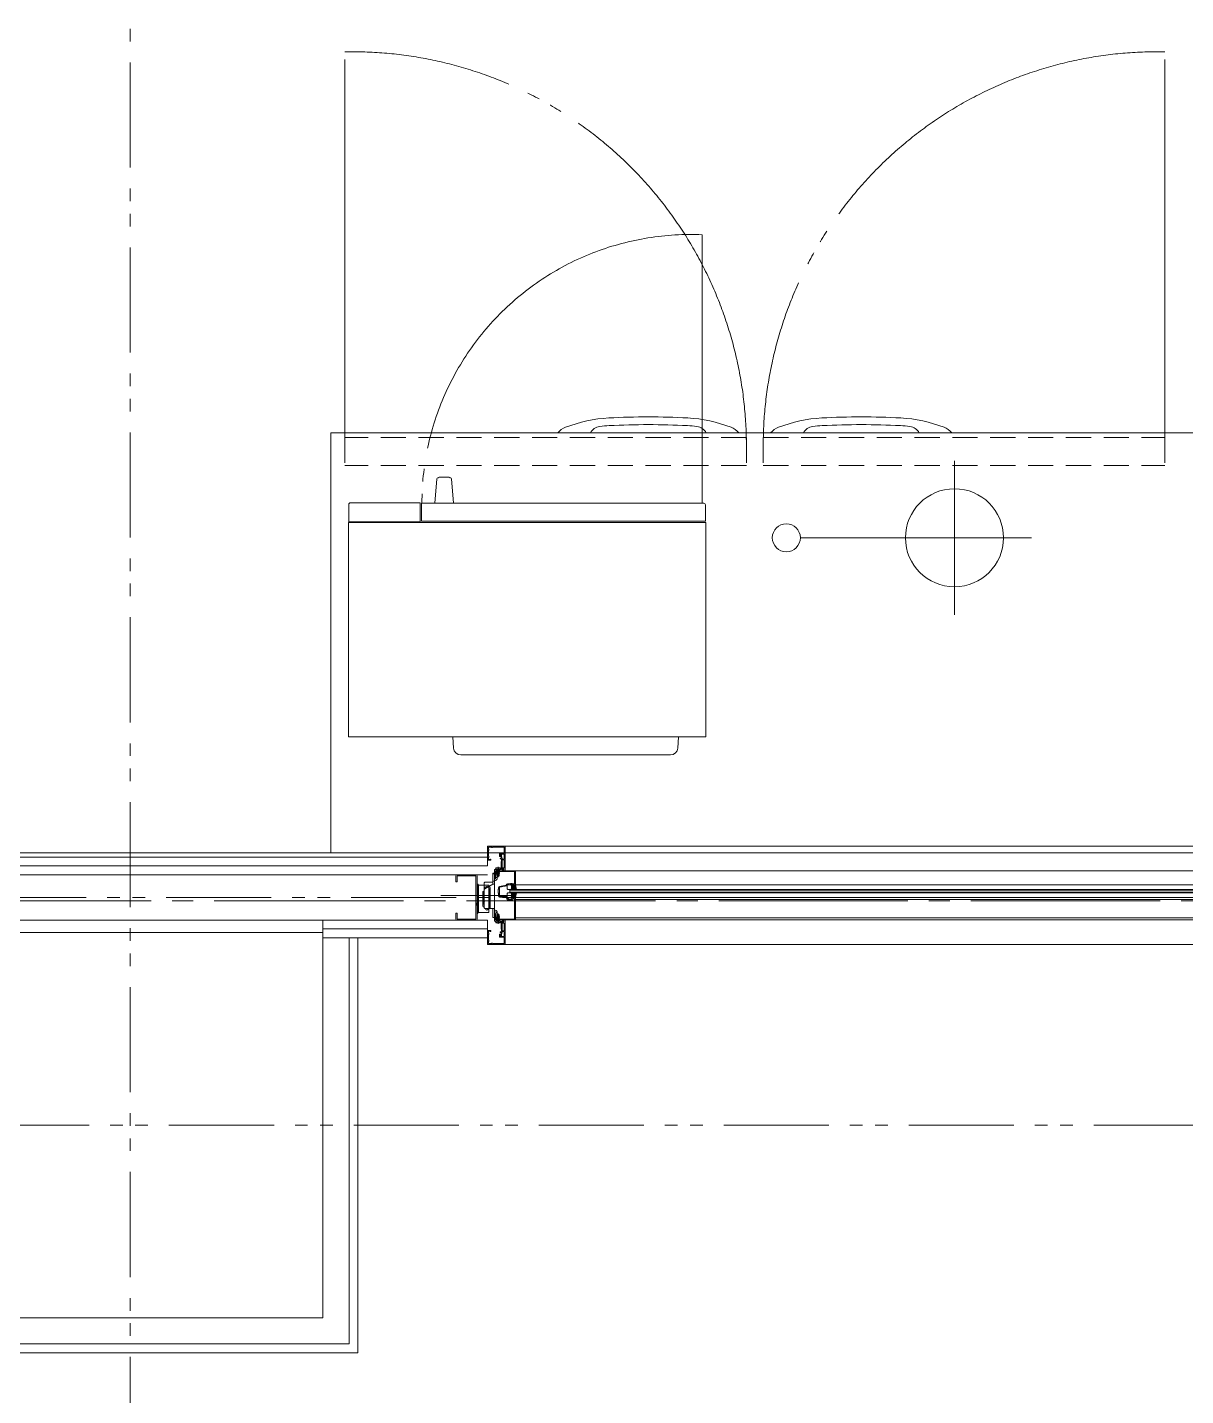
# Model space of a CAD drawing. Units: millimetres at full size. Extents: x -12803 to 120774, y -9413 to 101127.
# Drawn here: x 97128 to 98781, y 11165 to 13119 of the extents above; entities that cross this region are included whole.
import ezdxf

# ---------------------------------------------------------------- set-up
doc = ezdxf.new("R2010")
doc.units = ezdxf.units.MM
doc.header["$LTSCALE"] = 30
for name, pattern in [('CHAIN2', [12, 9, -1, 1, -1]), ('DASHED1', [1.8, 1.2, -0.6]), ('DASHED3', [4, 3, -1]), ('DOUBLE_CHAIN1', [8.8, 5, -1, 0.6, -0.6, 0.6, -1]), ('LONG_DOUBLE_CHAIN', [21.8, 18, -1, 0.6, -0.6, 0.6, -1])]:
    doc.linetypes.add(name, pattern=pattern)
doc.layers.add('0-0_NoName', color=7, linetype='Continuous')
for name, color, linetype, lineweight in [('0-6_AIHO30-厨房機器LL', 7, 'Continuous', 15), ('0-E_AIHO48-厨房機器既設品', 7, 'Continuous', 15), ('2-0_通芯', 7, 'DOUBLE_CHAIN1', 15), ('2-1_躯体', 7, 'Continuous', 15), ('2-2_間仕切り芯', 7, 'DOUBLE_CHAIN1', 15), ('2-3_間仕切り', 7, 'Continuous', 15), ('2-A_建具', 7, 'Continuous', 15), ('3-2_AIHO08-壁芯', 7, 'CHAIN2', 15), ('3-3_AIHO30-厨房機器', 7, 'Continuous', 15), ('3-5_AIHO57-排水立上げ', 7, 'Continuous', 15), ('3-6_AIHO56-排水接続', 7, 'Continuous', 15), ('3-7_AIHO32-厨房機器補助線', 7, 'LONG_DOUBLE_CHAIN', 15)]:
    doc.layers.add(name, color=color, linetype=linetype, lineweight=lineweight)

# ---------------------------------------------------------------- blocks, each defined once
blk = doc.blocks.new('グループ部品-732')
at = {"layer": '0-6_AIHO30-厨房機器LL'}
for p, q in [((97714.23, 12475.41), (97713.42, 12475.41)), ((97722.53, 12476.31), (97715.23, 12476.31)), ((97729.83, 12476.31), (97722.53, 12476.31)), ((97731.64, 12475.41), (97730.82, 12475.41)), ((97733.14, 12474.03), (97735.86, 12439.53)), ((97688.43, 12411.91), (97688.43, 12438.91)), ((97735.86, 12439.53), (97735.87, 12439.41)), ((98095.93, 12411.91), (97585.93, 12411.91)), ((97688.43, 12412.91), (97586.83, 12412.91)), ((97588.93, 12411.91), (97588.93, 12412.91)), ((98065.36, 12411.91), (98026.41, 12411.91)), ((97734.78, 12105.91), (97735.86, 12089.71)), ((98057.18, 12105.91), (98056.1, 12089.71)), ((97746.33, 12079.91), (98045.62, 12079.91))]:
    blk.add_line(p, q, dxfattribs=at)
for points in [[(97711.92, 12474.03), (97709.2, 12439.53), (97709.19, 12439.41)], [(98095.43, 12413.41), (97689.93, 12413.41), (97689.93, 12438.41)]]:
    blk.add_lwpolyline(points, dxfattribs=at)
for centre, radius, start, end in [((97713.42, 12473.91), 1.5, 89.99999, 175.48601), ((97715.23, 12475.31), 1, 90.00002, 174.25876), ((97729.83, 12475.31), 1, 5.74124, 90.00002), ((97731.64, 12473.91), 1.5, 4.51399, 89.99999), ((97687.43, 12438.91), 1, 360, 89.99999), ((97690.93, 12438.41), 1, 89.99999, 180), ((97586.83, 12413.31), 0.4, 180, 270), ((97746.33, 12090.41), 10.5, 183.81408, 270), ((98045.62, 12090.41), 10.5, 270, 356.18593)]:
    blk.add_arc(centre, radius, start, end, dxfattribs=at)
at = {"layer": '0-E_AIHO48-厨房機器既設品', "linetype": 'LONG_DOUBLE_CHAIN'}
for p, q in [((97580.86, 12532.91), (97580.86, 13083.8)), ((98750.86, 12532.91), (98750.86, 13083.8))]:
    blk.add_line(p, q, dxfattribs=at)
at = {"layer": '0-E_AIHO48-厨房機器既設品'}
for p, q in [((97560.86, 12539.91), (97560.86, 11939.91)), ((99060.86, 12539.91), (97560.86, 12539.91)), ((99060.86, 11939.91), (97560.86, 11939.91))]:
    blk.add_line(p, q, dxfattribs=at)
at = {"layer": '0-E_AIHO48-厨房機器既設品', "linetype": 'DASHED1'}
for points in [[(98153.86, 12532.91), (98153.86, 12492.91), (97580.86, 12492.91)], [(98153.86, 12532.91), (97580.86, 12532.91), (97580.86, 12492.91)], [(98177.86, 12532.91), (98177.86, 12492.91), (98750.86, 12492.91)], [(98177.86, 12532.91), (98750.86, 12532.91), (98750.86, 12492.91)]]:
    blk.add_lwpolyline(points, dxfattribs=at)
at = {"layer": '0-E_AIHO48-厨房機器既設品', "linetype": 'LONG_DOUBLE_CHAIN'}
for centre, start, end in [((97591.02, 12521.06), 359.98475, 91.03491), ((98740.69, 12521.06), 88.96509, 180.01525)]:
    blk.add_arc(centre, 562.83, start, end, dxfattribs=at)
at = {"layer": '0-E_AIHO48-厨房機器既設品'}
for centre, radius, start, end in [((98011.75, 11562.48), 1000, 89.87926, 93.10807), ((98015.96, 11562.48), 1000, 86.89193, 90.12074), ((98315.75, 11562.48), 1000, 89.87926, 93.10807), ((98319.96, 11562.48), 1000, 86.89193, 90.12074), ((97906.68, 12519.72), 30, 111.27857, 137.68898), ((97968.37, 12361.3), 200, 93.10807, 111.27857), ((97946.75, 12530.93), 18, 97.26559, 150.07983), ((97968.37, 12361.3), 189, 93.10807, 97.26559), ((98011.75, 11562.48), 989, 89.87792, 93.10807), ((98015.96, 11562.48), 989, 86.89193, 90.12208), ((98059.34, 12361.3), 189, 82.73441, 86.89193), ((98059.34, 12361.3), 200, 68.72143, 86.89193), ((98080.97, 12530.93), 18, 29.92017, 82.73441), ((98121.03, 12519.72), 30, 42.31102, 68.72143), ((98210.68, 12519.72), 30, 111.27857, 137.68898), ((98272.37, 12361.3), 200, 93.10807, 111.27857), ((98250.75, 12530.93), 18, 97.26559, 150.07983), ((98272.37, 12361.3), 189, 93.10807, 97.26559), ((98315.75, 11562.48), 989, 89.87792, 93.10807), ((98319.96, 11562.48), 989, 86.89193, 90.12208), ((98363.34, 12361.3), 189, 82.73441, 86.89193), ((98363.34, 12361.3), 200, 68.72143, 86.89193), ((98384.97, 12530.93), 18, 29.92017, 82.73441), ((98425.03, 12519.72), 30, 42.31102, 68.72143)]:
    blk.add_arc(centre, radius, start, end, dxfattribs=at)
at = {"layer": '2-0_通芯'}
blk.add_line((74361.66, 11551.41), (120774.36, 11551.41), dxfattribs=at)
at = {"layer": '2-1_躯体'}
blk.add_line((96999.36, 11276.41), (97549.36, 11276.41), dxfattribs=at)
blk.add_lwpolyline([(96999.36, 11826.41), (97549.36, 11826.41), (97549.36, 11276.41)], dxfattribs=at)
at = {"layer": '2-2_間仕切り芯'}
blk.add_line((92573.61, 11876.41), (104734.61, 11876.41), dxfattribs=at)
at = {"layer": '2-3_間仕切り'}
for p, q in [((94907.86, 11939.91), (97784.36, 11939.91)), ((94907.86, 11933.91), (97784.36, 11933.91)), ((94907.86, 11921.41), (97784.36, 11921.41)), ((94907.86, 11908.91), (97784.36, 11908.91)), ((94907.86, 11843.91), (97784.36, 11843.91)), ((97549.36, 11826.41), (97549.36, 11843.91)), ((97549.36, 11831.41), (97784.36, 11831.41)), ((97549.36, 11818.91), (97784.36, 11818.91)), ((97586.86, 11818.91), (97586.86, 11238.91)), ((97599.36, 11818.91), (97599.36, 11226.41)), ((96961.86, 11238.91), (97586.86, 11238.91)), ((96949.36, 11226.41), (97599.36, 11226.41))]:
    blk.add_line(p, q, dxfattribs=at)
at = {"layer": '2-A_建具'}
for p, q in [((97784.36, 11921.41), (97784.36, 11948.91)), ((97809.36, 11949.41), (100839.36, 11949.41)), ((97809.36, 11948.91), (97809.36, 11914.41)), ((97788.61, 11929.41), (97784.86, 11929.41)), ((97795.86, 11916.21), (97795.95, 11917.33)), ((97799.36, 11915.05), (97799.36, 11919.96)), ((97802.86, 11916.21), (97802.76, 11917.33)), ((97767.76, 11908.91), (97740.96, 11908.91)), ((97753.17, 11908.91), (97751.57, 11907.31)), ((97755.29, 11908.91), (97753.69, 11907.31)), ((97769.36, 11845.51), (97769.36, 11907.31)), ((97792.06, 11902.41), (97792.06, 11910.01)), ((97803.96, 11916.21), (97794.36, 11916.21)), ((97794.36, 11914.41), (97794.36, 11916.21)), ((100854.36, 11914.41), (97794.36, 11914.41)), ((97794.36, 11905.89), (97794.36, 11905.18)), ((97794.36, 11905.06), (97795.86, 11905.77)), ((97795.69, 11907.41), (97795.66, 11907.41)), ((97796.68, 11912.28), (97798.94, 11911.88)), ((97801.34, 11915.51), (97797.38, 11915.51)), ((97797.38, 11915.42), (97797.76, 11915.2)), ((97797.38, 11914.72), (97801.34, 11915.42)), ((97797.38, 11914.02), (97801.34, 11914.72)), ((97797.38, 11914.72), (97797.76, 11914.5)), ((97797.38, 11914.2), (97797.38, 11914.02)), ((97797.38, 11914.02), (97797.76, 11913.8)), ((97801.34, 11913.5), (97797.38, 11912.8)), ((97797.38, 11912.62), (97801.34, 11913.32)), ((97797.38, 11913.32), (97797.76, 11913.1)), ((97797.38, 11912.8), (97797.76, 11913.02)), ((97797.38, 11912.8), (97797.38, 11912.62)), ((97801.34, 11912.8), (97797.38, 11912.1)), ((97797.38, 11912.62), (97797.76, 11912.4)), ((97797.38, 11911.92), (97801.34, 11912.62)), ((97797.38, 11912.1), (97797.76, 11912.32)), ((97797.38, 11912.1), (97797.38, 11911.92)), ((97801.34, 11912.1), (97797.38, 11911.4)), ((97797.38, 11911.92), (97797.76, 11911.7)), ((97797.38, 11911.22), (97801.34, 11911.92)), ((97797.38, 11911.4), (97797.76, 11911.62)), ((97797.38, 11911.4), (97797.38, 11911.22)), ((97801.34, 11911.4), (97797.38, 11910.7)), ((97797.38, 11911.22), (97797.76, 11911)), ((97797.38, 11910.52), (97801.34, 11911.22)), ((97797.38, 11910.7), (97797.76, 11910.92)), ((97797.38, 11910.7), (97797.38, 11910.52)), ((97797.38, 11910.52), (97797.76, 11910.3)), ((97800.18, 11910.49), (97797.38, 11910)), ((97797.38, 11909.82), (97800.12, 11910.31)), ((97797.38, 11910), (97797.76, 11910.22)), ((97797.38, 11910), (97797.38, 11909.82)), ((97797.38, 11909.82), (97797.76, 11909.6)), ((97797.63, 11915.71), (97797.63, 11915.51)), ((97799.89, 11909.51), (97797.71, 11909.51)), ((97797.71, 11909.51), (97797.71, 11907.22)), ((97798.66, 11908.11), (97797.71, 11907.3)), ((97797.71, 11907.22), (97799.21, 11906.21)), ((97799.16, 11915.51), (97797.76, 11915.2)), ((97797.76, 11915.12), (97797.76, 11915.2)), ((97800.96, 11915.2), (97797.76, 11914.5)), ((97797.76, 11914.42), (97800.96, 11915.12)), ((97800.96, 11914.5), (97797.76, 11913.8)), ((97797.76, 11914.42), (97797.76, 11914.5)), ((97797.76, 11913.72), (97797.76, 11913.8)), ((97797.76, 11913.02), (97800.96, 11913.72)), ((97797.76, 11913.02), (97797.76, 11913.1)), ((97800.96, 11913.1), (97797.76, 11912.4)), ((97797.76, 11912.32), (97800.96, 11913.02)), ((97797.76, 11912.32), (97797.76, 11912.4)), ((97800.96, 11912.4), (97797.76, 11911.7)), ((97797.76, 11911.62), (97800.96, 11912.32)), ((97797.76, 11911.62), (97797.76, 11911.7)), ((97800.96, 11911.7), (97797.76, 11911)), ((97797.76, 11910.92), (97800.96, 11911.62)), ((97797.76, 11910.92), (97797.76, 11911)), ((97800.96, 11911), (97797.76, 11910.3)), ((97797.76, 11910.22), (97800.96, 11910.92)), ((97797.76, 11910.22), (97797.76, 11910.3)), ((97800.07, 11910.11), (97797.76, 11909.6)), ((97797.76, 11909.52), (97797.76, 11909.6)), ((97798.16, 11907.41), (97798.94, 11911.88)), ((97799.36, 11907.72), (97799.21, 11906.21)), ((97799.51, 11906.21), (97799.21, 11906.21)), ((97799.36, 11912.85), (97799.36, 11914.05)), ((97799.36, 11911.85), (97799.36, 11905.28)), ((97799.36, 11907.72), (97800.22, 11910.62)), ((97800.71, 11907.42), (97799.51, 11906.57)), ((97801.01, 11907.22), (97799.51, 11906.21)), ((97799.51, 11906.57), (97799.51, 11906.21)), ((97801.34, 11910.7), (97800.7, 11910.59)), ((97800.71, 11910.41), (97801.34, 11910.52)), ((97801.01, 11909.51), (97800.71, 11909.51)), ((97801.34, 11915.42), (97800.96, 11915.2)), ((97800.96, 11915.12), (97800.96, 11915.2)), ((97801.34, 11914.9), (97800.96, 11915.12)), ((97801.34, 11914.72), (97800.96, 11914.5)), ((97800.96, 11914.42), (97800.96, 11914.5)), ((97801.34, 11914.2), (97800.96, 11914.42)), ((97800.96, 11913.72), (97800.96, 11913.8)), ((97801.34, 11913.5), (97800.96, 11913.72)), ((97801.34, 11913.32), (97800.96, 11913.1)), ((97800.96, 11913.02), (97800.96, 11913.1)), ((97801.34, 11912.8), (97800.96, 11913.02)), ((97801.34, 11912.62), (97800.96, 11912.4)), ((97800.96, 11912.32), (97800.96, 11912.4)), ((97801.34, 11912.1), (97800.96, 11912.32)), ((97801.34, 11911.92), (97800.96, 11911.7)), ((97800.96, 11911.62), (97800.96, 11911.7)), ((97801.34, 11911.4), (97800.96, 11911.62)), ((97801.34, 11911.22), (97800.96, 11911)), ((97800.96, 11910.92), (97800.96, 11911)), ((97801.34, 11910.7), (97800.96, 11910.92)), ((97800.96, 11909.51), (97800.96, 11910.3)), ((97801.09, 11915.71), (97801.09, 11915.51)), ((97801.34, 11915.51), (97801.34, 11915.42)), ((97801.34, 11914.9), (97801.34, 11914.72)), ((97801.34, 11913.5), (97801.34, 11913.32)), ((97801.34, 11912.8), (97801.34, 11912.62)), ((97801.34, 11912.1), (97801.34, 11911.92)), ((97801.34, 11911.4), (97801.34, 11911.22)), ((97801.34, 11910.7), (97801.34, 11910.52)), ((97824.36, 11894.61), (97824.36, 11914.41)), ((97824.36, 11879.41), (97717.96, 11879.41)), ((97769.36, 11893.73), (97769.36, 11854.73)), ((97779.56, 11871.62), (97779.56, 11886.89)), ((97794.36, 11895.11), (97794.36, 11895.41)), ((97811.17, 11893.92), (97801.4, 11892.2)), ((97812.36, 11888.91), (97812.36, 11893.41)), ((97812.36, 11881.91), (97812.36, 11877.41)), ((97813.36, 11894.41), (97817.36, 11894.41)), ((97817.36, 11887.91), (97813.36, 11887.91)), ((97817.36, 11882.91), (97813.36, 11882.91)), ((97816.36, 11882.91), (97816.36, 11887.91)), ((99314.86, 11887.91), (97816.36, 11887.91)), ((99314.86, 11886.91), (97816.36, 11886.91)), ((99314.86, 11883.91), (97816.36, 11883.91)), ((99314.86, 11882.91), (97816.36, 11882.91)), ((97818.52, 11896.41), (97817.38, 11896.41)), ((97818.36, 11887.91), (97818.36, 11895.41)), ((97818.36, 11894.41), (99312.86, 11894.41)), ((97818.36, 11889.31), (97823.46, 11894.41)), ((97818.36, 11890.72), (97822.04, 11894.41)), ((97818.36, 11892.14), (97820.63, 11894.41)), ((97818.36, 11893.55), (97819.21, 11894.41)), ((97818.36, 11894.24), (97824.68, 11887.91)), ((97818.36, 11893.41), (97818.36, 11888.91)), ((97818.36, 11892.82), (97823.27, 11887.91)), ((97818.36, 11891.41), (97821.86, 11887.91)), ((97818.36, 11890), (97820.44, 11887.91)), ((97818.36, 11888.58), (97819.03, 11887.91)), ((97818.36, 11882.91), (97818.36, 11875.41)), ((97818.36, 11876.58), (97824.68, 11882.91)), ((97818.36, 11878), (97823.27, 11882.91)), ((97818.36, 11880.82), (97820.44, 11882.91)), ((97818.36, 11879.41), (97821.86, 11882.91)), ((97818.36, 11882.24), (97819.03, 11882.91)), ((97818.36, 11877.41), (97818.36, 11881.91)), ((97818.36, 11881.51), (97823.46, 11876.41)), ((97818.36, 11880.1), (97822.04, 11876.41)), ((97818.36, 11878.68), (97820.63, 11876.41)), ((97818.37, 11887.91), (97824.45, 11893.99)), ((97818.37, 11882.91), (97824.45, 11876.83)), ((97819.6, 11894.41), (97825.78, 11888.23)), ((97819.6, 11876.41), (97825.78, 11882.59)), ((97819.79, 11887.91), (97824.72, 11892.84)), ((97819.79, 11882.91), (97824.72, 11877.98)), ((97821.01, 11894.41), (97825.36, 11890.06)), ((97821.01, 11876.41), (97825.36, 11880.76)), ((97821.2, 11887.91), (97824.98, 11891.69)), ((97821.2, 11882.91), (97824.98, 11879.13)), ((97822.43, 11894.41), (97824.93, 11891.9)), ((97822.43, 11876.41), (97824.93, 11878.92)), ((97822.61, 11887.91), (97825.25, 11890.54)), ((97822.61, 11882.91), (97825.25, 11880.28)), ((97823.84, 11894.41), (97824.51, 11893.74)), ((97824.03, 11887.91), (97825.51, 11889.4)), ((97824.03, 11882.91), (97825.51, 11881.42)), ((97824.36, 11894.41), (97825.86, 11887.91)), ((97824.36, 11876.41), (97825.86, 11882.91)), ((97825.44, 11887.91), (97825.78, 11888.25)), ((97825.44, 11882.91), (97825.78, 11882.57)), ((97769.36, 11868.53), (97767.76, 11866.93)), ((97769.36, 11866.41), (97767.76, 11864.81)), ((97779.56, 11862.41), (97779.56, 11870.2)), ((97813.36, 11876.41), (97817.36, 11876.41)), ((97813.46, 11872.61), (97819.26, 11872.61)), ((97818.36, 11877.27), (97819.21, 11876.41)), ((97818.36, 11876.41), (99312.86, 11876.41)), ((97823.84, 11876.41), (97824.51, 11877.08)), ((97824.36, 11844.41), (97824.36, 11876.21)), ((97824.36, 11873.41), (99306.86, 11873.41)), ((97739.36, 11853.91), (97739.36, 11845.51)), ((97740.96, 11843.91), (97767.76, 11843.91)), ((97746.33, 11845.51), (97744.73, 11843.91)), ((97748.46, 11845.51), (97746.86, 11843.91)), ((97784.36, 11843.91), (97784.36, 11809.91)), ((97794.36, 11856.71), (97794.36, 11856.41)), ((97794.36, 11844.41), (100854.36, 11844.41)), ((97794.36, 11844.41), (97794.36, 11842.61)), ((97794.36, 11842.61), (97803.96, 11842.61)), ((97795.66, 11851.41), (97795.69, 11851.41)), ((97795.86, 11842.61), (97795.95, 11841.49)), ((97798.63, 11846.94), (97796.37, 11846.54)), ((97798.01, 11848.41), (97797.38, 11848.3)), ((97801.34, 11848.3), (97797.38, 11847.6)), ((97797.38, 11848.12), (97797.38, 11848.3)), ((97797.38, 11848.12), (97798.01, 11848.23)), ((97797.38, 11848.12), (97797.76, 11847.9)), ((97797.38, 11847.42), (97801.34, 11848.12)), ((97797.38, 11847.6), (97797.76, 11847.82)), ((97801.34, 11847.6), (97797.38, 11846.9)), ((97797.38, 11847.42), (97797.38, 11847.6)), ((97797.38, 11847.42), (97797.76, 11847.2)), ((97797.38, 11846.72), (97801.34, 11847.42)), ((97797.38, 11846.9), (97797.76, 11847.12)), ((97801.34, 11846.9), (97797.38, 11846.2)), ((97797.38, 11846.72), (97797.38, 11846.9)), ((97797.38, 11846.72), (97797.76, 11846.5)), ((97797.38, 11846.02), (97801.34, 11846.72)), ((97797.38, 11846.2), (97797.76, 11846.42)), ((97801.34, 11846.2), (97797.38, 11845.5)), ((97797.38, 11846.02), (97797.38, 11846.2)), ((97797.38, 11846.02), (97797.76, 11845.8)), ((97797.38, 11845.32), (97801.34, 11846.02)), ((97797.38, 11845.5), (97797.76, 11845.72)), ((97797.38, 11845.32), (97797.38, 11845.5)), ((97797.38, 11845.32), (97797.76, 11845.1)), ((97801.34, 11844.8), (97797.38, 11844.1)), ((97797.38, 11844.62), (97797.76, 11844.4)), ((97797.38, 11844.1), (97797.76, 11844.32)), ((97797.38, 11843.92), (97797.38, 11844.1)), ((97801.34, 11844.1), (97797.38, 11843.4)), ((97797.38, 11843.92), (97797.76, 11843.7)), ((97797.38, 11843.4), (97797.76, 11843.62)), ((97797.38, 11843.31), (97797.38, 11843.4)), ((97797.38, 11843.31), (97801.34, 11843.31)), ((97797.63, 11843.11), (97797.63, 11843.31)), ((97797.71, 11851.6), (97799.21, 11852.61)), ((97797.71, 11849.31), (97798.01, 11849.31)), ((97797.76, 11849.31), (97797.76, 11848.52)), ((97800.96, 11848.6), (97797.76, 11847.9)), ((97797.76, 11847.82), (97800.96, 11848.52)), ((97800.96, 11847.9), (97797.76, 11847.2)), ((97797.76, 11847.9), (97797.76, 11847.82)), ((97797.76, 11847.12), (97800.96, 11847.82)), ((97800.96, 11847.2), (97797.76, 11846.5)), ((97797.76, 11847.2), (97797.76, 11847.12)), ((97797.76, 11846.42), (97800.96, 11847.12)), ((97800.96, 11846.5), (97797.76, 11845.8)), ((97797.76, 11846.5), (97797.76, 11846.42)), ((97797.76, 11845.72), (97800.96, 11846.42)), ((97800.96, 11845.8), (97797.76, 11845.1)), ((97797.76, 11845.8), (97797.76, 11845.72)), ((97797.76, 11845.1), (97797.76, 11845.02)), ((97797.76, 11844.32), (97800.96, 11845.02)), ((97800.96, 11844.4), (97797.76, 11843.7)), ((97797.76, 11844.4), (97797.76, 11844.32)), ((97797.76, 11843.62), (97800.96, 11844.32)), ((97797.76, 11843.7), (97797.76, 11843.62)), ((97798.01, 11851.41), (97799.21, 11852.25)), ((97799.36, 11851.1), (97798.5, 11848.2)), ((97798.53, 11848.33), (97801.34, 11848.82)), ((97801.34, 11849), (97798.59, 11848.51)), ((97798.65, 11848.71), (97800.96, 11849.22)), ((97798.82, 11849.31), (97801.01, 11849.31)), ((97799.21, 11852.61), (97799.51, 11852.61)), ((97799.21, 11852.25), (97799.21, 11852.61)), ((97799.36, 11846.97), (97799.36, 11853.54)), ((97799.36, 11851.1), (97799.51, 11852.61)), ((97799.36, 11845.97), (97799.36, 11844.77)), ((97799.36, 11843.77), (97799.36, 11838.86)), ((97801.01, 11851.6), (97799.51, 11852.61)), ((97799.56, 11843.31), (97800.96, 11843.62)), ((97800.06, 11850.71), (97801.01, 11851.52)), ((97800.96, 11849.3), (97800.96, 11849.22)), ((97801.34, 11849), (97800.96, 11849.22)), ((97801.34, 11848.82), (97800.96, 11848.6)), ((97800.96, 11848.6), (97800.96, 11848.52)), ((97801.34, 11848.3), (97800.96, 11848.52)), ((97801.34, 11848.12), (97800.96, 11847.9)), ((97800.96, 11847.9), (97800.96, 11847.82)), ((97801.34, 11847.6), (97800.96, 11847.82)), ((97801.34, 11847.42), (97800.96, 11847.2)), ((97800.96, 11847.2), (97800.96, 11847.12)), ((97801.34, 11846.9), (97800.96, 11847.12)), ((97801.34, 11846.72), (97800.96, 11846.5)), ((97800.96, 11846.5), (97800.96, 11846.42)), ((97801.34, 11846.2), (97800.96, 11846.42)), ((97801.34, 11846.02), (97800.96, 11845.8)), ((97800.96, 11845.8), (97800.96, 11845.72)), ((97801.34, 11845.5), (97800.96, 11845.72)), ((97800.96, 11845.1), (97800.96, 11845.02)), ((97801.34, 11844.8), (97800.96, 11845.02)), ((97800.96, 11844.4), (97800.96, 11844.32)), ((97801.34, 11844.1), (97800.96, 11844.32)), ((97800.96, 11843.7), (97800.96, 11843.62)), ((97801.34, 11843.4), (97800.96, 11843.62)), ((97801.01, 11849.31), (97801.01, 11851.6)), ((97801.09, 11843.11), (97801.09, 11843.31)), ((97801.34, 11848.82), (97801.34, 11849)), ((97801.34, 11848.12), (97801.34, 11848.3)), ((97801.34, 11847.42), (97801.34, 11847.6)), ((97801.34, 11846.72), (97801.34, 11846.9)), ((97801.34, 11846.02), (97801.34, 11846.2)), ((97801.34, 11844.62), (97801.34, 11844.8)), ((97802.86, 11842.61), (97802.76, 11841.49)), ((97809.36, 11809.91), (97809.36, 11844.41)), ((97824.36, 11847.41), (99306.86, 11847.41)), ((97788.61, 11829.41), (97784.86, 11829.41)), ((100839.36, 11809.41), (97809.36, 11809.41))]:
    blk.add_line(p, q, dxfattribs=at)
at = {"layer": '2-A_建具', "linetype": 'DASHED3'}
for p, q in [((97792.06, 11898.41), (97781.56, 11898.41)), ((97792.06, 11895.26), (97792.06, 11910.91)), ((97792.06, 11910.91), (97794.36, 11910.91)), ((97792.06, 11910.01), (97794.36, 11910.01)), ((97792.06, 11899.77), (97794.36, 11899.77)), ((97794.36, 11847.91), (97794.36, 11910.91)), ((97794.36, 11902.48), (97795.28, 11902.91)), ((97796.25, 11900.82), (97794.36, 11899.94)), ((97795.86, 11907.61), (97796.68, 11912.28)), ((97795.86, 11903.81), (97795.86, 11907.61)), ((97798.16, 11904.89), (97795.86, 11904.89)), ((97798.16, 11903.81), (97798.16, 11907.41)), ((97786.36, 11893.73), (97769.36, 11893.73)), ((97771.66, 11893.73), (97771.66, 11854.73)), ((97779.56, 11896.41), (97779.56, 11886.89)), ((97786.36, 11854.73), (97786.36, 11893.73)), ((97794.36, 11860.41), (97781.56, 11860.41)), ((97792.06, 11847.91), (97792.06, 11860.41)), ((97796.25, 11858), (97794.36, 11858.88)), ((97769.36, 11854.73), (97786.36, 11854.73)), ((97794.36, 11847.91), (97792.06, 11847.91)), ((97796.27, 11855.4), (97794.36, 11856.31)), ((97794.36, 11853.76), (97795.28, 11853.32)), ((97798.39, 11848.35), (97796.12, 11847.95)), ((97798.16, 11855.01), (97798.16, 11852.47))]:
    blk.add_line(p, q, dxfattribs=at)
at = {"layer": '2-A_建具'}
for points in [[(97784.86, 11949.41), (97808.86, 11949.41), (97809.36, 11948.91)], [(97785.66, 11947.61), (97785.66, 11945.43), (97785.77, 11945.2)], [(97785.77, 11943.62), (97785.66, 11943.39), (97785.66, 11935.43), (97785.77, 11935.2)], [(97790.07, 11947.99), (97789.83, 11948.11), (97786.16, 11948.11)], [(97807.46, 11948.11), (97791.88, 11948.11), (97791.64, 11947.99)], [(97805.96, 11930.91), (97807.96, 11930.91), (97807.96, 11938.11), (97802.56, 11938.11), (97802.56, 11936.08), (97802.96, 11935.51), (97802.96, 11935.01), (97801.56, 11935.01), (97801.56, 11939.11), (97807.96, 11939.11), (97807.96, 11947.61)], [(97803.06, 11932.31), (97804.16, 11932.31), (97803.26, 11935.69), (97802.4, 11935.92), (97803.52, 11937.86), (97804.46, 11937.61)], [(97804.46, 11937.61), (97804.46, 11935.85), (97805.46, 11932.11), (97805.46, 11924.87), (97805.34, 11924.69), (97805.34, 11924.14), (97805.46, 11923.95), (97805.46, 11915.61), (97806.58, 11915.61), (97806.86, 11917.2)], [(97785.77, 11933.62), (97785.66, 11933.39), (97785.66, 11931.11)], [(97786.16, 11930.61), (97787.87, 11930.61), (97788.08, 11930.7)], [(97797.31, 11918.57), (97798.21, 11916.76), (97799.36, 11916.15)], [(97801.41, 11918.57), (97800.5, 11916.76), (97799.36, 11916.15)], [(97803.96, 11916.21), (97803.96, 11927.41), (97804.26, 11927.71), (97804.26, 11930.11)], [(97805.46, 11916.35), (97805.68, 11918.91), (97807.96, 11918.91), (97807.96, 11929.91), (97805.96, 11929.91)], [(97807.86, 11914.41), (97807.86, 11917.81), (97806.73, 11917.81), (97806.45, 11916.22)], [(97739.36, 11907.31), (97739.36, 11898.91), (97740.96, 11898.91), (97740.96, 11907.31), (97767.76, 11907.31), (97767.76, 11845.51), (97740.96, 11845.51), (97740.96, 11853.91), (97739.36, 11853.91)], [(97794.36, 11913.91), (97794.36, 11905.41), (97795.36, 11905.41), (97795.99, 11906.5), (97795.99, 11907.11)], [(97795.36, 11907.71), (97795.36, 11913.41), (97822.76, 11913.41), (97822.76, 11900.87)], [(97797.38, 11915.51), (97797.38, 11915.42), (97797.87, 11915.51)], [(97800.84, 11915.51), (97797.38, 11914.9), (97797.38, 11914.72)], [(97797.38, 11914.9), (97797.76, 11915.12), (97799.56, 11915.51)], [(97801.34, 11914.9), (97797.38, 11914.2), (97797.76, 11914.42)], [(97797.38, 11913.5), (97797.76, 11913.72), (97800.96, 11914.42)], [(97801.34, 11914.2), (97797.38, 11913.5), (97797.38, 11913.32), (97801.34, 11914.02)], [(97801.34, 11914.2), (97801.34, 11914.02), (97800.96, 11913.8), (97797.76, 11913.1)], [(97799.36, 11907.61), (97798.66, 11908.11), (97798.52, 11909.51)], [(97798.9, 11916.21), (97799.08, 11916.09), (97799.63, 11916.09), (97799.81, 11916.21)], [(97799.51, 11906.57), (97800.71, 11910.56), (97800.71, 11907.42)], [(97801.34, 11910.52), (97800.96, 11910.3), (97800.71, 11910.25)], [(97801.01, 11909.51), (97801.01, 11907.22), (97800.71, 11907.42)], [(97822.76, 11899.95), (97822.76, 11895.61), (97819.56, 11895.61), (97819.38, 11895.91)], [(97800.16, 11890.72), (97800.16, 11888.31), (97799.76, 11887.91), (97799.76, 11882.91), (97800.16, 11882.51), (97800.16, 11878.21)], [(97801.36, 11890.97), (97812.36, 11892.91), (97812.36, 11894.41), (97815.71, 11894.41), (97817.86, 11895.41), (97818.36, 11895.41)], [(97818.36, 11875.41), (97819.56, 11875.41), (97819.56, 11873.81), (97813.16, 11873.81), (97813.16, 11875.41), (97814.36, 11875.41), (97814.36, 11876.41), (97812.36, 11876.41), (97812.36, 11877.91), (97801.36, 11877.91), (97801.36, 11890.97)], [(97816.96, 11896.32), (97815.45, 11895.61), (97812.66, 11895.61)], [(97822.76, 11862.95), (97822.76, 11845.41), (97795.36, 11845.41), (97795.36, 11851.11)], [(97801.66, 11876.71), (97810.86, 11876.71), (97811.96, 11875.14), (97811.96, 11874.11)], [(97820.76, 11874.11), (97820.76, 11874.91), (97822.76, 11874.91), (97822.76, 11863.87)], [(97795.99, 11851.71), (97795.99, 11852.32), (97795.36, 11853.41), (97794.36, 11853.41), (97794.36, 11844.91)], [(97797.31, 11840.25), (97798.21, 11842.06), (97799.36, 11842.67)], [(97797.38, 11848.3), (97797.76, 11848.52), (97798.01, 11848.57)], [(97797.38, 11844.62), (97797.38, 11844.8), (97797.76, 11845.02), (97800.96, 11845.72)], [(97797.38, 11844.62), (97801.34, 11845.32), (97801.34, 11845.5), (97797.38, 11844.8)], [(97797.38, 11843.92), (97801.34, 11844.62), (97800.96, 11844.4)], [(97797.71, 11849.31), (97797.71, 11851.6), (97798.01, 11851.41)], [(97801.34, 11845.32), (97800.96, 11845.1), (97797.76, 11844.4)], [(97797.87, 11843.31), (97801.34, 11843.92), (97801.34, 11844.1)], [(97799.21, 11852.25), (97798.01, 11848.26), (97798.01, 11851.41)], [(97798.9, 11842.61), (97799.08, 11842.73), (97799.63, 11842.73), (97799.81, 11842.61)], [(97801.34, 11843.92), (97800.96, 11843.7), (97799.16, 11843.31)], [(97799.36, 11851.21), (97800.06, 11850.71), (97800.2, 11849.31)], [(97801.41, 11840.25), (97800.5, 11842.06), (97799.36, 11842.67)], [(97801.34, 11843.31), (97801.34, 11843.4), (97800.84, 11843.31)], [(97803.96, 11842.61), (97803.96, 11831.41), (97804.26, 11831.11), (97804.26, 11828.71)], [(97804.46, 11821.21), (97804.46, 11822.98), (97805.46, 11826.71), (97805.46, 11833.95), (97805.34, 11834.14), (97805.34, 11834.69), (97805.46, 11834.87), (97805.46, 11843.21), (97806.58, 11843.21), (97806.86, 11841.62)], [(97805.46, 11842.47), (97805.68, 11839.91), (97807.96, 11839.91), (97807.96, 11828.91), (97805.96, 11828.91)], [(97807.86, 11844.41), (97807.86, 11841.01), (97806.73, 11841.01), (97806.45, 11842.6)], [(97785.77, 11825.2), (97785.66, 11825.43), (97785.66, 11827.71)], [(97785.77, 11815.2), (97785.66, 11815.43), (97785.66, 11823.39), (97785.77, 11823.62)], [(97786.16, 11828.21), (97787.87, 11828.21), (97788.08, 11828.12)], [(97805.96, 11827.91), (97807.96, 11827.91), (97807.96, 11820.71), (97802.56, 11820.71), (97802.56, 11822.74), (97802.96, 11823.31), (97802.96, 11823.81), (97801.56, 11823.81), (97801.56, 11819.71), (97807.96, 11819.71), (97807.96, 11811.21)], [(97803.06, 11826.51), (97804.16, 11826.51), (97803.26, 11823.13), (97802.4, 11822.9), (97803.52, 11820.96), (97804.46, 11821.21)], [(97784.86, 11809.41), (97808.86, 11809.41), (97809.36, 11809.91)], [(97785.66, 11811.21), (97785.66, 11813.39), (97785.77, 11813.62)], [(97790.07, 11810.83), (97789.83, 11810.71), (97786.16, 11810.71)], [(97807.46, 11810.71), (97791.88, 11810.71), (97791.64, 11810.83)]]:
    blk.add_lwpolyline(points, dxfattribs=at)
at = {"layer": '2-A_建具', "linetype": 'DASHED3'}
for points in [[(97780.56, 11888.62), (97792.06, 11895.26), (97794.36, 11895.26)], [(97795.86, 11852.42), (97795.86, 11849.45), (97796.37, 11846.54)], [(97798.16, 11852.42), (97798.16, 11849.65), (97798.63, 11846.94)]]:
    blk.add_lwpolyline(points, dxfattribs=at)
at = {"layer": '2-A_建具'}
for centre, radius, start, end in [((97784.86, 11948.91), 0.5, 90.00001, 179.99999), ((97786.16, 11947.61), 0.5, 90.00001, 179.99999), ((97785.16, 11944.41), 1, 307.97987, 52.02013), ((97790.86, 11948.61), 1, 217.97987, 322.02013), ((97807.46, 11947.61), 0.5, 0.00001, 89.99999), ((97784.86, 11929.91), 0.5, 180.00001, 269.99999), ((97786.16, 11931.11), 0.5, 180.00001, 269.99999), ((97785.16, 11934.41), 1, 307.97987, 52.02013), ((97788.61, 11930.16), 0.75, 270.00002, 134.41533), ((97797.25, 11917.22), 1.3, 105.88085, 175), ((97799.36, 11909.81), 9, 74.11915, 105.88085), ((97801.46, 11917.22), 1.3, 5, 74.11915), ((97803.06, 11931.81), 0.5, 89.99999, 270.00001), ((97803.06, 11930.11), 1.2, 0.00001, 89.99999), ((97805.96, 11930.41), 0.5, 89.99999, 270.00001), ((97807.36, 11917.11), 0.5, 360, 170.00001), ((97740.96, 11907.31), 1.6, 90, 180), ((97767.76, 11907.31), 1.6, 0, 90), ((97794.86, 11913.91), 0.5, 90, 180), ((97795.66, 11907.71), 0.3, 180, 270), ((97795.69, 11907.11), 0.3, 0, 90), ((97797.13, 11915.71), 0.5, 0, 90), ((97800.46, 11910.56), 0.248, 0, 167.19096), ((97801.59, 11915.71), 0.5, 90, 180), ((97805.96, 11916.31), 0.5, 175, 349.99999), ((97822.96, 11900.87), 0.2, 180, 246.42182), ((97822.96, 11899.95), 0.2, 113.57818, 180), ((97822.76, 11900.41), 0.3, 293.57818, 66.42182), ((97769.36, 11893.73), 2, 270, 90), ((97769.36, 11892.13), 2, 270, 23.57818), ((97769.36, 11890.53), 2, 270, 23.57818), ((97769.36, 11888.93), 2, 270, 23.57818), ((97769.36, 11887.33), 2, 270, 23.57818), ((97769.36, 11885.73), 2, 270, 23.57818), ((97769.36, 11884.13), 2, 270, 23.57818), ((97769.36, 11882.53), 2, 270, 23.57818), ((97769.36, 11880.93), 2, 270, 23.57818), ((97769.36, 11879.33), 2, 270, 23.57818), ((97769.36, 11877.73), 2, 270, 23.57818), ((97779.56, 11883.61), 2, 90, 203.57818), ((97779.56, 11882.01), 2, 90, 203.57818), ((97779.56, 11880.41), 2, 90, 203.57818), ((97779.56, 11878.81), 2, 90, 203.57818), ((97779.56, 11877.21), 2, 90, 203.57818), ((97782.15, 11889.54), 2, 30.01514, 210.01514), ((97783.54, 11890.34), 2, 30.01514, 143.59332), ((97786.36, 11889.97), 2, 270, 90), ((97786.36, 11888.37), 2, 270, 23.57818), ((97786.36, 11886.77), 2, 270, 23.57818), ((97786.36, 11885.17), 2, 270, 23.57818), ((97786.36, 11883.57), 2, 270, 23.57818), ((97786.36, 11881.97), 2, 270, 23.57818), ((97786.36, 11880.37), 2, 270, 23.57818), ((97786.36, 11878.77), 2, 270, 23.57818), ((97786.36, 11877.17), 2, 270, 23.57818), ((97801.66, 11890.72), 1.5, 100, 180), ((97801.66, 11878.21), 1.5, 180, 270), ((97812.66, 11894.11), 1.5, 90, 187.31279), ((97813.36, 11893.41), 1, 89.9999, 179.9999), ((97813.36, 11888.91), 1, 179.9999, 269.9999), ((97813.36, 11881.91), 1, 90.0001, 180.0001), ((97817.38, 11895.41), 1, 90, 115), ((97817.36, 11893.41), 1, 359.9999, 89.9999), ((97817.36, 11888.91), 1, 269.9999, 359.9999), ((97817.36, 11881.91), 1, 0.0001, 90.0001), ((97818.52, 11895.41), 1, 30, 90), ((97824.16, 11894.61), 0.2, 270, 0), ((97769.36, 11876.13), 2, 270, 23.57818), ((97769.36, 11874.53), 2, 270, 23.57818), ((97769.36, 11872.93), 2, 270, 23.57818), ((97769.36, 11871.33), 2, 270, 23.57818), ((97769.36, 11869.73), 2, 270, 23.57818), ((97769.36, 11868.13), 2, 270, 23.57818), ((97769.36, 11866.53), 2, 270, 23.57818), ((97769.36, 11864.93), 2, 270, 23.57818), ((97769.36, 11863.33), 2, 270, 23.57818), ((97769.36, 11861.73), 2, 270, 23.57818), ((97769.36, 11860.13), 2, 270, 23.57818), ((97769.36, 11858.53), 2, 270, 23.57818), ((97779.56, 11875.61), 2, 90, 203.57818), ((97779.56, 11874.01), 2, 90, 203.57818), ((97779.56, 11872.41), 2, 90, 203.57818), ((97779.56, 11870.81), 2, 90, 203.57818), ((97779.56, 11869.21), 2, 90, 203.57818), ((97779.56, 11867.61), 2, 90, 203.57818), ((97779.56, 11866.01), 2, 90, 203.57818), ((97779.56, 11864.41), 2, 90, 270), ((97778.86, 11870.91), 1, 314.427, 45.573), ((97783.36, 11860.41), 2, 180, 0), ((97786.36, 11875.57), 2, 270, 23.57818), ((97786.36, 11873.97), 2, 270, 23.57818), ((97786.36, 11872.37), 2, 270, 23.57818), ((97786.36, 11870.77), 2, 270, 23.57818), ((97786.36, 11869.17), 2, 270, 23.57818), ((97786.36, 11867.57), 2, 270, 23.57818), ((97786.36, 11865.97), 2, 270, 23.57818), ((97786.36, 11864.37), 2, 270, 23.57818), ((97786.36, 11862.77), 2, 270, 23.57818), ((97813.46, 11874.11), 1.5, 180, 270), ((97813.36, 11877.41), 1, 180.0001, 270.0001), ((97817.36, 11877.41), 1, 270.0001, 0.0001), ((97819.26, 11874.11), 1.5, 270, 0), ((97822.96, 11863.87), 0.2, 180, 246.42182), ((97822.96, 11862.95), 0.2, 113.57818, 180), ((97822.76, 11863.41), 0.3, 293.57818, 66.42182), ((97824.16, 11876.21), 0.2, 0, 90), ((97740.96, 11845.51), 1.6, 180, 269.99809), ((97767.76, 11845.51), 1.6, 270, 0), ((97769.36, 11856.93), 2, 270, 23.57818), ((97769.36, 11855.33), 2, 270, 23.57818), ((97794.86, 11844.91), 0.5, 180, 270), ((97794.86, 11852.42), 1, 0, 64.66912), ((97795.66, 11851.11), 0.3, 90, 180), ((97795.69, 11851.71), 0.3, 270, 0), ((97797.25, 11841.6), 1.3, 185, 254.11915), ((97799.36, 11849.01), 9, 254.11915, 285.88085), ((97797.13, 11843.11), 0.5, 270, 0), ((97798.25, 11848.26), 0.248, 180, 347.19096), ((97801.59, 11843.11), 0.5, 180, 270), ((97801.46, 11841.6), 1.3, 285.88085, 355), ((97805.96, 11842.51), 0.5, 10.00001, 185), ((97807.36, 11841.71), 0.5, 189.99999, 0), ((97784.86, 11828.91), 0.5, 90.00001, 179.99999), ((97786.16, 11827.71), 0.5, 90.00001, 179.99999), ((97785.16, 11824.41), 1, 307.97987, 52.02013), ((97788.61, 11828.66), 0.75, 225.58467, 89.99998), ((97803.06, 11827.01), 0.5, 89.99999, 270.00001), ((97803.06, 11828.71), 1.2, 270.00001, 359.99999), ((97805.96, 11828.41), 0.5, 89.99999, 270.00001), ((97784.86, 11809.91), 0.5, 180.00001, 269.99999), ((97786.16, 11811.21), 0.5, 180.00001, 269.99999), ((97785.16, 11814.41), 1, 307.97987, 52.02013), ((97790.86, 11810.21), 1, 37.97987, 142.02013), ((97807.46, 11811.21), 0.5, 270.00001, 359.99999)]:
    blk.add_arc(centre, radius, start, end, dxfattribs=at)
at = {"layer": '2-A_建具', "linetype": 'DASHED3'}
for centre, radius, start, end in [((97781.56, 11896.41), 2, 90, 180), ((97794.86, 11903.81), 1, 295, 0), ((97794.86, 11903.81), 3.3, 295, 0), ((97781.56, 11886.89), 2, 120, 180), ((97781.56, 11862.41), 2, 180, 270), ((97794.86, 11855.01), 3.3, 0, 65), ((97794.86, 11852.42), 3.3, 0, 64.66912)]:
    blk.add_arc(centre, radius, start, end, dxfattribs=at)
at = {"layer": '3-2_AIHO08-壁芯'}
blk.add_line((93074.36, 11871.41), (102899.36, 11871.41), dxfattribs=at)
at = {"layer": '3-3_AIHO30-厨房機器'}
for p, q in [((97586.43, 12413.31), (97586.43, 12437.41)), ((97687.43, 12439.91), (97588.93, 12439.91)), ((98092.97, 12439.41), (97690.93, 12439.41)), ((98090.97, 12439.41), (98092.97, 12439.41)), ((98095.43, 12413.41), (98095.43, 12436.91)), ((97585.93, 12411.91), (97585.93, 12105.91))]:
    blk.add_line(p, q, dxfattribs=at)
blk.add_lwpolyline([(98095.93, 12411.91), (98095.93, 12105.91), (97585.93, 12105.91)], dxfattribs=at)
for centre, start, end in [((97588.93, 12437.41), 89.99999, 180), ((98092.93, 12436.91), 360, 89.99999)]:
    blk.add_arc(centre, 2.5, start, end, dxfattribs=at)
at = {"layer": '3-5_AIHO57-排水立上げ'}
blk.add_line((98380.86, 12389.91), (98230.86, 12389.91), dxfattribs=at)
blk.add_circle((98210.86, 12389.91), 20, dxfattribs=at)
at = {"layer": '3-6_AIHO56-排水接続'}
for p, q in [((98450.86, 12279.91), (98450.86, 12499.91)), ((98560.86, 12389.91), (98340.86, 12389.91))]:
    blk.add_line(p, q, dxfattribs=at)
blk.add_circle((98450.86, 12389.91), 70, dxfattribs=at)
at = {"layer": '3-7_AIHO32-厨房機器補助線'}
blk.add_line((98090.93, 12822.55), (98090.93, 12439.41), dxfattribs=at)
blk.add_arc((98074.25, 12439.41), 383.51, 87.50783, 180.00261, dxfattribs=at)
blk = doc.blocks.new('グループ部品-763')
at = {"layer": '0-6_AIHO30-厨房機器LL'}
for p, q in [((97714.23, 12475.41), (97713.42, 12475.41)), ((97722.53, 12476.31), (97715.23, 12476.31)), ((97729.83, 12476.31), (97722.53, 12476.31)), ((97731.64, 12475.41), (97730.82, 12475.41)), ((97733.14, 12474.03), (97735.86, 12439.53)), ((97688.43, 12411.91), (97688.43, 12438.91)), ((97735.86, 12439.53), (97735.87, 12439.41)), ((98095.93, 12411.91), (97585.93, 12411.91)), ((97688.43, 12412.91), (97586.83, 12412.91)), ((97588.93, 12411.91), (97588.93, 12412.91)), ((98065.36, 12411.91), (98026.41, 12411.91)), ((97734.78, 12105.91), (97735.86, 12089.71)), ((98057.18, 12105.91), (98056.1, 12089.71)), ((97746.33, 12079.91), (98045.62, 12079.91))]:
    blk.add_line(p, q, dxfattribs=at)
for points in [[(97711.92, 12474.03), (97709.2, 12439.53), (97709.19, 12439.41)], [(98095.43, 12413.41), (97689.93, 12413.41), (97689.93, 12438.41)]]:
    blk.add_lwpolyline(points, dxfattribs=at)
for centre, radius, start, end in [((97713.42, 12473.91), 1.5, 89.99999, 175.48601), ((97715.23, 12475.31), 1, 90.00002, 174.25876), ((97729.83, 12475.31), 1, 5.74124, 90.00002), ((97731.64, 12473.91), 1.5, 4.51399, 89.99999), ((97687.43, 12438.91), 1, 360, 89.99999), ((97690.93, 12438.41), 1, 89.99999, 180), ((97586.83, 12413.31), 0.4, 180, 270), ((97746.33, 12090.41), 10.5, 183.81408, 270), ((98045.62, 12090.41), 10.5, 270, 356.18593)]:
    blk.add_arc(centre, radius, start, end, dxfattribs=at)
at = {"layer": '0-E_AIHO48-厨房機器既設品', "linetype": 'LONG_DOUBLE_CHAIN'}
for p, q in [((97580.86, 12532.91), (97580.86, 13083.8)), ((98750.86, 12532.91), (98750.86, 13083.8))]:
    blk.add_line(p, q, dxfattribs=at)
at = {"layer": '0-E_AIHO48-厨房機器既設品'}
for p, q in [((97560.86, 12539.91), (97560.86, 11939.91)), ((99060.86, 12539.91), (97560.86, 12539.91)), ((99060.86, 11939.91), (97560.86, 11939.91))]:
    blk.add_line(p, q, dxfattribs=at)
at = {"layer": '0-E_AIHO48-厨房機器既設品', "linetype": 'DASHED1'}
for points in [[(98153.86, 12532.91), (98153.86, 12492.91), (97580.86, 12492.91)], [(98153.86, 12532.91), (97580.86, 12532.91), (97580.86, 12492.91)], [(98177.86, 12532.91), (98177.86, 12492.91), (98750.86, 12492.91)], [(98177.86, 12532.91), (98750.86, 12532.91), (98750.86, 12492.91)]]:
    blk.add_lwpolyline(points, dxfattribs=at)
at = {"layer": '0-E_AIHO48-厨房機器既設品', "linetype": 'LONG_DOUBLE_CHAIN'}
for centre, start, end in [((97591.02, 12521.06), 359.98475, 91.03491), ((98740.69, 12521.06), 88.96509, 180.01525)]:
    blk.add_arc(centre, 562.83, start, end, dxfattribs=at)
at = {"layer": '0-E_AIHO48-厨房機器既設品'}
for centre, radius, start, end in [((98011.75, 11562.48), 1000, 89.87926, 93.10807), ((98015.96, 11562.48), 1000, 86.89193, 90.12074), ((98315.75, 11562.48), 1000, 89.87926, 93.10807), ((98319.96, 11562.48), 1000, 86.89193, 90.12074), ((97906.68, 12519.72), 30, 111.27857, 137.68898), ((97968.37, 12361.3), 200, 93.10807, 111.27857), ((97946.75, 12530.93), 18, 97.26559, 150.07983), ((97968.37, 12361.3), 189, 93.10807, 97.26559), ((98011.75, 11562.48), 989, 89.87792, 93.10807), ((98015.96, 11562.48), 989, 86.89193, 90.12208), ((98059.34, 12361.3), 189, 82.73441, 86.89193), ((98059.34, 12361.3), 200, 68.72143, 86.89193), ((98080.97, 12530.93), 18, 29.92017, 82.73441), ((98121.03, 12519.72), 30, 42.31102, 68.72143), ((98210.68, 12519.72), 30, 111.27857, 137.68898), ((98272.37, 12361.3), 200, 93.10807, 111.27857), ((98250.75, 12530.93), 18, 97.26559, 150.07983), ((98272.37, 12361.3), 189, 93.10807, 97.26559), ((98315.75, 11562.48), 989, 89.87792, 93.10807), ((98319.96, 11562.48), 989, 86.89193, 90.12208), ((98363.34, 12361.3), 189, 82.73441, 86.89193), ((98363.34, 12361.3), 200, 68.72143, 86.89193), ((98384.97, 12530.93), 18, 29.92017, 82.73441), ((98425.03, 12519.72), 30, 42.31102, 68.72143)]:
    blk.add_arc(centre, radius, start, end, dxfattribs=at)
at = {"layer": '2-1_躯体'}
blk.add_line((96999.36, 11276.41), (97549.36, 11276.41), dxfattribs=at)
blk.add_lwpolyline([(96999.36, 11826.41), (97549.36, 11826.41), (97549.36, 11276.41)], dxfattribs=at)
at = {"layer": '3-2_AIHO08-壁芯'}
blk.add_line((93074.36, 11871.41), (102899.36, 11871.41), dxfattribs=at)
at = {"layer": '3-3_AIHO30-厨房機器'}
for p, q in [((97586.43, 12413.31), (97586.43, 12437.41)), ((97687.43, 12439.91), (97588.93, 12439.91)), ((98092.97, 12439.41), (97690.93, 12439.41)), ((98090.97, 12439.41), (98092.97, 12439.41)), ((98095.43, 12413.41), (98095.43, 12436.91)), ((97585.93, 12411.91), (97585.93, 12105.91))]:
    blk.add_line(p, q, dxfattribs=at)
blk.add_lwpolyline([(98095.93, 12411.91), (98095.93, 12105.91), (97585.93, 12105.91)], dxfattribs=at)
for centre, start, end in [((97588.93, 12437.41), 89.99999, 180), ((98092.93, 12436.91), 360, 89.99999)]:
    blk.add_arc(centre, 2.5, start, end, dxfattribs=at)
at = {"layer": '3-5_AIHO57-排水立上げ'}
blk.add_line((98380.86, 12389.91), (98230.86, 12389.91), dxfattribs=at)
blk.add_circle((98210.86, 12389.91), 20, dxfattribs=at)
at = {"layer": '3-6_AIHO56-排水接続'}
for p, q in [((98450.86, 12279.91), (98450.86, 12499.91)), ((98560.86, 12389.91), (98340.86, 12389.91))]:
    blk.add_line(p, q, dxfattribs=at)
blk.add_circle((98450.86, 12389.91), 70, dxfattribs=at)
at = {"layer": '3-7_AIHO32-厨房機器補助線'}
blk.add_line((98090.93, 12822.55), (98090.93, 12439.41), dxfattribs=at)
blk.add_arc((98074.25, 12439.41), 383.51, 87.50783, 180.00261, dxfattribs=at)

msp = doc.modelspace()

# ---------------------------------------------------------------- linework, layer by layer
at = {"layer": '2-0_通芯'}
msp.add_line((97274.36, 24156.41), (97274.36, 5670.44), dxfattribs=at)

# ---------------------------------------------------------------- block references
at = {"layer": '0-0_NoName'}
for name in ['グループ部品-732', 'グループ部品-763']:
    msp.add_blockref(name, (0, 0), dxfattribs=at)

doc.saveas('drawing.dxf')
